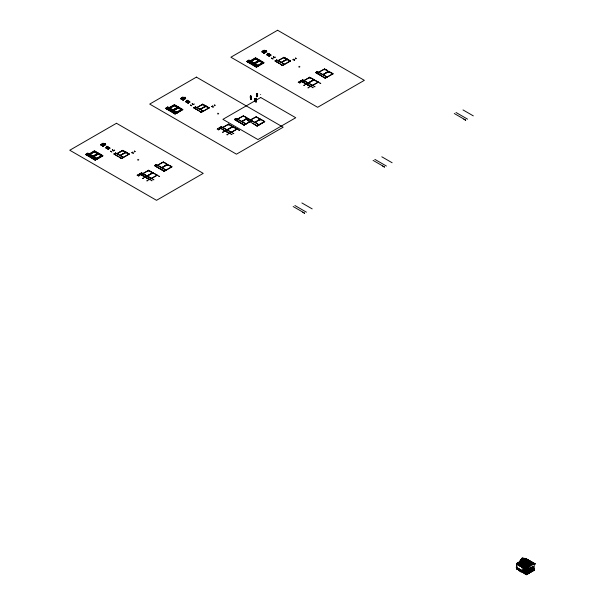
<?xml version="1.0" encoding="UTF-8"?>
<svg xmlns="http://www.w3.org/2000/svg" width="605" height="605" viewBox="0 0 605 605"><rect width="100%" height="100%" fill="white"/><g stroke="black" fill="none" stroke-linecap="round" stroke-linejoin="round"><path stroke-width="0.91" d="M98.305 153.375L92.951 156.461L98.305 153.375L94.441 151.144L89.094 154.237L97.36 159.077M104.022 144.149L102.714 143.408L105.83 145.041M178.233 107.229L172.886 110.314L178.233 107.229L174.376 104.998L169.022 108.083L177.288 112.931M259.424 60.356L254.07 63.442L259.424 60.356L255.56 58.125L250.213 61.211L258.479 66.058M522.455 566.477L516.836 563.55L522.455 566.477L522.274 567.293L516.844 564.087C516.988 562.37 521.147 561.448 516.662 563.452C516.625 564.707 515.747 571.067 518.477 568.942M518.417 562.438L518.598 563.633L518.424 562.968M518.598 562.332L518.598 562.862C513.91 565.577 522.569 560.85 517.388 563.89M518.78 562.9L518.961 562.537L518.598 562.93M535.145 563.966L531.182 563.406L528.316 567.845L526.221 568.844L526.403 569.403M522.417 570.659C523.242 574.024 517.57 570.719 518.114 568.594L516.662 567.755M518.213 569.63L518.114 568.314C509.781 563.52 531.78 576.179 518.114 568.314M526.221 568.844L526.221 574.644L526.403 568.738C516.935 560.253 527.794 577.904 518.114 568.594L518.114 568.594M532.922 570.757L533.913 568.95M89.124 153.867L87.854 153.133L85.524 154.479L95.083 160.181L96.815 159.039L95.28 159.44L95.265 159.932L91.506 157.655M169.052 107.72L167.782 106.987L165.452 108.333L175.011 114.035L176.743 112.893L175.208 113.294L175.2 113.785L171.442 111.509M256.384 66.913L256.399 66.414L257.934 66.021L256.384 66.913L252.625 64.637M251.226 97.957L250.636 97.813L251.188 98.139M260.702 94.554L260.581 94.478M516.844 563.905L518.682 562.771L522.183 558.12L525.881 558.536L535.236 563.936L525.548 558.596M526.365 559.088L522.728 558.528M534.495 563.799L532.733 563.489M522.41 558.181L532.007 563.671M522.954 558.302L532.589 563.671M523.234 558.271L532.786 563.754M523.733 558.392L533.33 563.754M524.013 558.362L533.565 563.845M524.724 558.506L534.344 563.936M525.049 558.476L534.669 563.905M531.742 563.641L522.175 558.165M533.043 563.784L523.469 558.362M534.147 563.852L524.512 558.476M534.926 563.936L525.253 558.46M255.166 98.623L256.323 98.796L256.301 101.64L255.166 101.413M256.21 100.256L255.325 100.332M522.417 570.938L526.531 573.283L525.866 574.016M98.396 153.92L98.607 153.549L93.253 156.642L98.396 153.92L102.464 155.78L98.623 153.209M178.324 107.766L178.536 107.403L173.189 110.488L178.324 107.766L182.4 109.634L177.106 113.037M254.796 63.616L259.726 60.53L263.583 62.754L258.237 65.847L254.372 63.616L259.726 60.53M528.135 567.18L530.933 563.399M519.347 563.089L522.788 558.574L519.408 563.126M523.938 559.247L520.618 563.83M520.557 563.799L523.998 559.277M525.148 559.943L521.767 564.495L525.208 559.98M526.358 560.638L523.038 565.229M522.977 565.199L526.418 560.676M524.248 565.932L527.568 561.342M524.187 565.894L527.628 561.372M530.978 563.429L527.598 567.868L530.978 563.315M153.141 179.602L153.927 179.791L141.6 172.894M231.223 134.416L232.018 134.605L219.6 127.761M238.786 130.158L239.572 130.347L228.425 124.131M312.414 87.543L313.201 87.733L300.783 80.881M106.162 148.013L106.851 148.316L108.28 147.151M186.794 102.139L187.429 101.527M267.886 55.244L268.612 54.654M106.102 147.9L107.191 147.507M106.798 148.338L106.851 148.391M186.196 101.837L187.126 101.353M186.249 101.882L186.892 102.268M267.569 55.1L267.047 54.821L268.31 54.48M319.992 83.271L320.763 83.467L309.616 77.251M151.333 180.54L152.082 180.766L139.755 173.854M158.888 176.282L159.637 176.509L148.406 170.33M314.298 86.553L315.046 86.787L302.538 79.868M101.096 144.95L103.652 146.304M101.224 145.041L102.895 144.943L101.867 145.54L105.278 143.566M101.965 145.434L101.383 145.177M101.753 145.381L101.451 145.162M180.872 98.728L183.587 100.158M181.22 98.872L182.831 98.796L181.803 99.386L181.114 98.834M181.523 99.091L181.727 99.228M262.714 52.28L262.283 51.909M262.479 52.038L262.358 52.075M233.107 133.425L233.855 133.66L221.354 126.747M262.252 51.985L264.014 51.924L262.986 52.514L266.397 50.548M100.944 144.429L103.137 143.166M180.88 98.282L183.073 97.012M262.071 51.402L264.256 50.139M103.425 146.433L100.77 144.913L102.064 144.179M181.992 98.025L180.698 98.759L183.466 100.226M263.183 51.153L261.889 51.886L264.544 53.414M185.032 97.314L182.831 98.796M250.243 60.848L248.973 60.114L246.825 61.355M92.656 156.642L87.521 153.678L86.069 154.517L86.976 155.319M102.805 144.829L105.126 143.483L102.895 144.943M166.904 109.172L165.997 108.363L167.449 107.524L176.108 112.772M182.74 98.683L185.054 97.329M263.924 51.811L266.245 50.457L264.014 51.924M181.803 99.394L185.213 97.42M86.076 154.525L87.74 154.048L96.18 158.918M166.012 108.371L167.676 107.902M247.203 61.498L248.867 61.029L257.299 65.9M168.477 108.053L174.376 104.65L183.005 109.634L175.011 114.035M246.825 61.559L248.095 62.088M249.668 61.181L255.56 57.778L264.188 62.754L256.384 67.261L247.914 62.194M102.6 146.236L105.338 144.655M182.529 100.09L185.266 98.509M263.72 53.217L266.457 51.637M168.659 108.159L167.388 107.214M248.095 62.292L247.188 61.491L248.64 60.651L248.867 61.029M249.85 61.279L248.579 60.341M89.094 154.237L89.729 154.358L94.441 151.636L97.662 153.496M169.022 108.083L169.657 108.212L174.376 105.489L177.598 107.35M250.213 61.211L250.848 61.332L255.56 58.617L258.789 60.477M106.261 147.204L107.811 146.312M186.189 101.058L187.739 100.165M267.38 54.185L268.93 53.285M106.813 147.272L105.762 147.87L108.416 149.397M186.741 101.126L185.69 101.723L188.344 103.251M267.932 54.253L266.881 54.851L269.535 56.371M107.251 147.537L108.129 147.068M187.187 101.39L188.064 100.922M268.37 54.518L269.248 54.042M187.368 101.496L188.215 101.005M268.552 54.624L269.399 54.132M92.951 156.536L96.815 159.039M106.858 148.505L107.887 147.9M178.551 107.062L178.823 107.214M186.794 102.358L187.822 101.746M259.742 60.19L260.006 60.341M267.977 55.486L269.006 54.873M92.951 156.74L98.577 153.39M172.886 110.594L178.505 107.244M254.07 63.722L259.696 60.371M108.015 148.217L109.475 147.37M187.943 102.071L189.41 101.224M269.134 55.191L270.601 54.344M188.7 102.275L189.335 102.57M187.762 102.918L188.14 102.865M268.953 56.046L269.331 55.993M93.677 156.642L96.906 158.502L101.617 155.78M173.612 110.488L176.834 112.349L181.553 109.634M258.025 65.476L263.583 62.754M193.184 104.423L192.08 103.788L193.214 104.4M273.422 56.825L274.549 57.445L273.452 56.809M102.464 155.78L97.178 159.183M113.604 150.864L114.7 150.229L113.574 150.842M194.455 103.977L193.388 104.627M275.638 57.097L274.572 57.755M113.453 150.774L114.549 150.138M272.961 58.783L271.751 58.08M111.774 151.893L110.458 151.129L111.849 151.931M191.709 105.746L190.393 104.983L191.785 105.784M272.9 58.874L271.577 58.11L272.968 58.912M129.183 153.92L121.461 158.586L129.372 154.025L122.528 150.388L123.533 150.947A1.671 0.968 0 0 1 121.877 150.97L116.803 153.693L123.375 157.482M116.984 153.799L122.981 150.335M196.92 107.645L202.909 104.189M278.111 60.772L284.1 57.316M117.166 153.693L121.62 150.91M204.656 105.194L204.929 105.353M285.636 58.413L286.203 58.534L283.647 57.362L284.652 57.929A1.671 0.968 0 0 1 282.996 57.951L277.929 60.666L281.385 62.67M125.084 151.553L124.577 151.469L125.001 151.507M118.187 156.582L113.952 153.859M120.002 155.538L125.991 152.074M199.93 109.384L205.927 105.928M281.121 62.512L287.11 59.056M120.213 155.447L125.9 152.233M200.142 109.301L205.836 106.087M281.333 62.428L287.02 59.214M120.183 155.636L126.256 152.233M200.111 109.49L206.192 106.079M281.302 62.617L287.375 59.207L287.027 59.003M200.406 109.452L201.178 108.961A1.671 0.968 0 0 1 201.215 109.913L203.31 111.335M281.59 62.572L282.406 62.111A1.671 0.968 0 0 1 282.406 63.041L284.501 64.463M121.091 156.166L123.556 157.383M125.704 152.12L126.097 152.347L125.25 152.793A1.671 0.968 0 0 0 126.906 152.815L127.08 152.702M205.632 105.973L206.033 106.2L205.186 106.646A1.671 0.968 0 0 0 206.842 106.669L207.008 106.556M286.823 59.093L287.224 59.328L286.377 59.774A1.671 0.968 0 0 0 288.033 59.797L290.491 61.007L282.769 65.461M121.355 156.105L123.193 157.383M129.183 154.131L126.906 152.815L127.405 152.891M206.918 106.707L207.341 106.745M127.481 152.936L126.982 152.861M134.544 150.819L134.544 150.819A2.382 1.376 0 0 0 134.544 151.938L135.482 151.363M209.118 107.773L201.215 112.333L199.204 111.101L201.578 112.333M214.48 104.673L214.48 104.673A2.382 1.376 0 0 0 214.48 105.792L215.41 105.21M282.406 65.461L290.309 60.901L287.201 59.214M295.671 57.8L295.671 57.8A2.382 1.376 0 0 0 295.671 58.919L296.601 58.337M293.886 59.139L292.797 59.766L294.007 59.282M133.342 152.982L133.017 153.375M213.278 106.828L212.952 107.229M294.469 59.956L294.136 60.356M132.956 153.413L133.274 153.02M212.892 107.266L213.202 106.873M294.075 60.394L294.393 60.001M137.985 159.319L137.985 159.319A1.671 0.968 0 0 0 138.016 160.272L138.795 159.788M217.913 113.173L217.913 113.173A1.671 0.968 0 0 0 217.951 114.126L218.723 113.634M299.104 66.293L299.104 66.293A1.671 0.968 0 0 0 299.142 67.253L299.914 66.762M250.546 96.051C251.657 103.621 248.557 93.601 251.574 96.437L251.332 99.379L251.506 96.467L250.621 96.021M251.574 96.437L251.393 99.409L250.425 98.849L251.249 99.107M256.437 93.866L257.586 93.412L257.586 96.278L256.437 96.732L256.437 93.866L257.526 93.51L257.526 96.316L256.777 96.513L257.586 96.278M256.573 93.926L257.586 93.412M257.39 93.745L256.777 94.047L256.815 96.566M256.777 94.546L257.382 94.244M256.777 95.038L257.337 94.72M256.815 95.068L257.435 94.864M256.777 95.537L257.496 95.121M256.777 96.029L257.382 95.734L256.83 96.059M256.437 96.732L256.679 94.002M255.045 101.519L255.159 98.494L256.127 99.054L255.945 102.041L256.157 98.925L255.31 98.834L255.325 101.322L256.157 101.413M255.045 98.728L256.066 99.099L255.945 102.041M137.834 175.079L137.063 175.284L141.683 172.841M217.808 128.956C214.911 130.446 223.464 124.774 220.666 127.466A2.382 1.376 0 0 0 222.564 127.443L231.435 132.359M298.893 82.023L298.847 82.446L298.189 82.272L302.81 79.822M139.664 173.907L141.797 172.901M221.725 126.755L219.781 127.859L220.87 128.494M302.916 79.875L300.965 80.987L302.054 81.614M140.731 173.612L141.6 172.788M156.574 164.522L154.623 165.634L155.893 166.163M236.502 118.376L234.559 119.487L235.648 120.115L234.74 119.382M301.85 80.594L302.719 79.769M317.693 71.503L315.742 72.615L317.012 73.137M235.436 119.087L236.563 118.414L234.377 119.382L243.966 125.069M140.693 173.59A2.382 1.376 0 0 0 142.629 173.59L151.5 178.505M139.097 175.805L138.348 176.04L148.671 170.277M159.909 168.719L154.441 165.536L156.635 164.56L155.47 165.218A2.382 1.376 0 0 0 157.406 165.218L166.277 170.134M219.071 129.682L218.276 129.871L228.599 124.131M300.239 82.794L299.467 82.998L309.79 77.258M139.846 174.013L141.298 174.641L139.846 173.801M142.871 173.733L147.665 170.965A1.671 0.968 0 0 0 149.322 170.943L148.316 170.376M157.451 165.248L162.42 162.564A1.671 0.968 0 0 0 164.099 162.571L163.093 162.004L166.534 163.683L166.035 163.607M222.806 127.579L227.601 124.819A1.671 0.968 0 0 0 229.257 124.796L228.251 124.229L231.692 125.908M310.531 86.485L302.235 81.72L306.251 84.072M303.99 80.707L308.784 77.939A1.671 0.968 0 0 0 310.441 77.924L309.442 77.357M164.363 171.23L155.893 166.367L164.182 171.336L171.986 166.829L168.644 165.112A2.382 1.376 0 0 1 166.708 165.112L167.872 164.454L166.345 164.9A2.382 1.376 0 0 1 166.345 163.781L163.176 161.951M157.648 165.354L162.185 162.526M244.299 125.084L235.829 120.221L239.958 122.505M237.584 119.208L242.378 116.44A1.671 0.968 0 0 0 244.034 116.425L243.029 115.857L246.469 117.536L243.112 115.805M327.154 70.581C329.294 71.201 322.284 67.745 325.18 69.567A1.671 0.968 0 0 1 323.562 69.567L318.578 72.222A2.382 1.376 0 0 1 316.589 72.199L317.754 71.541L315.56 72.509L325.482 78.211M318.767 72.335L323.562 69.567M151.197 171.941L151.704 172.024L151.258 171.979M231.133 125.795L231.45 125.976M312.324 78.922L312.823 78.998L312.384 78.953M165.974 163.569L166.473 163.653M245.91 117.423L246.409 117.499M327.093 70.543L327.6 70.626M309.526 77.304L312.883 79.036M232.638 126.453L231.465 127.103A2.382 1.376 0 0 1 231.503 126.006M141.116 174.747L145.283 177.008L141.268 174.656M146.917 176.063L152.77 172.637M225.03 130.967L219.781 127.655M226.845 129.916L232.698 126.49M306.402 83.989L310.531 86.689L318.336 82.182M308.036 83.044L313.889 79.618L312.687 80.253A2.382 1.376 0 0 1 312.687 79.134M143.347 178.263L142.576 178.46L152.899 172.72M161.694 167.691L167.54 164.265M223.26 132.102L222.519 132.329L232.834 126.574M241.622 121.544L247.475 118.119M304.489 85.252L303.702 85.441L314.025 79.701M317.012 73.349L321.179 75.61M322.813 74.672L328.659 71.239M147.098 176.168L153.095 172.826L151.53 173.249A2.382 1.376 0 0 1 151.568 172.153L148.588 170.224M161.906 167.6L167.555 164.484M227.026 130.022L233.023 126.679M241.834 121.454L247.483 118.33M308.217 83.15L314.214 79.807M323.025 74.581L328.674 71.458M152.936 172.947L151.931 173.484A2.382 1.376 0 0 0 153.867 173.484L154.101 173.408M160.242 168.742L164 171.23L171.805 166.73L170.27 165.838M161.875 167.797L167.812 164.416M241.803 121.65L247.74 118.27L246.243 118.731A2.382 1.376 0 0 1 246.273 117.635M322.994 74.77L328.931 71.398M247.8 118.308L246.636 118.958A2.382 1.376 0 0 0 248.572 118.958L254.75 122.581M232.433 126.543L232.864 126.8L231.866 127.337A2.382 1.376 0 0 0 233.802 127.337L234.029 127.262M313.624 79.671L314.055 79.921L313.05 80.465A2.382 1.376 0 0 0 314.986 80.465L315.22 80.382M248.572 118.958L254.955 122.49L255.923 121.93A2.382 1.376 0 0 1 255.885 123.027L259.091 124.88M327.335 70.475L324.212 68.985L327.464 70.762A2.382 1.376 0 0 0 327.464 71.882L328.991 71.428L327.827 72.086A2.382 1.376 0 0 0 329.763 72.086L333.113 73.81L325.119 78.211L332.931 73.704L329.816 72.116M249.192 119.162L247.256 120.282L248.526 121.015M247.437 120.387L248.829 119.374M249.434 119.306L248.269 119.956A2.382 1.376 0 0 0 250.205 119.956L255.257 117.34A1.671 0.968 0 0 0 256.913 117.317L255.907 116.75L259.106 118.504M235.186 128.131L236.963 128.956M316.581 81.168L318.154 82.076M250.024 119.798L251.74 120.576L243.936 125.084L251.922 120.682M250.462 120.108L255.257 117.34M147.567 180.698L146.796 180.895L157.118 175.155M227.435 134.514C227.82 135.52 225.831 134.28 227.412 134.507L237.047 129.009M308.648 87.649L307.922 87.891L318.238 82.136M237.145 129.054L229.34 133.561L225.211 131.073M254.508 122.437L260.248 119.162M252.958 123.541L257.178 125.984M254.69 122.543L260.619 119.17M259.56 119.881L260.679 119.2L259.159 119.646A2.382 1.376 0 0 1 259.159 118.527L255.991 116.704M255.93 123.057L258.91 124.985L257.148 125.969M253.079 123.473L256.996 126.09L264.801 121.582L261.458 119.858A2.382 1.376 0 0 1 259.522 119.858M261.685 119.782L264.619 121.688L259.061 124.864M264.619 121.476L257.004 125.878M517.025 563.981C518.591 563.678 529.632 571.007 516.844 563.694L522.47 567.014M517.207 563.837L519.022 563.058M520.277 563.618L518.5 564.654L520.277 563.678M519.105 564.919L520.882 563.996L519.15 564.941M521.487 564.321L519.71 565.297L521.442 564.299M522.092 564.586L520.361 565.584M517.025 567.755L516.836 569.048M516.662 563.452L517.146 567.823M523.302 565.289L521.525 566.265L523.257 565.267M523.907 565.614L522.175 566.552M524.512 565.932L522.735 566.908L524.512 565.879M518.114 569.713L518.455 569.517L516.662 568.874M525.117 566.257L523.385 567.195M523.945 567.498L525.669 566.492L523.99 567.573M526.327 566.9L524.55 567.876L526.327 566.84M526.932 567.225L525.201 568.163M525.753 568.458L527.537 567.49L525.805 568.541M528.316 567.286L534.215 563.883M528.316 567.845L526.221 568.98L522.274 566.582M526.221 569.683L528.309 568.677L528.589 573.071M530.033 568.534L529.428 568.526L530.706 567.997L530.706 570.167L529.428 570.689M529.504 568.549L530.645 568.103M526.857 572.39L527.946 571.755L527.946 569.592L526.857 570.22L526.675 572.285M530.706 567.997L529.609 568.624L529.609 570.795M531.735 567.195L533.005 566.673L533.005 568.844L531.735 569.365M529.935 568.299L530.555 568.239M532.045 567.369L532.045 569.222L531.803 567.218M530.547 568.231L530.237 570.235L530.237 568.382M530.645 570.137L529.504 570.583M532.907 566.749L532.944 568.806L531.803 569.26M526.524 573.003L522.236 570.757M533.913 569.229L534.011 568.662L526.221 573.457M525.322 573.911L526.411 574.75L534.215 570.243L534.215 563.747M534.011 568.662L534.034 569.161L526.1 573.389M527.862 573.487L531.515 571.362M525.503 573.805L526.411 574.682L534.215 570.031L527.681 573.729M526.214 568.844L528.127 567.77M516.98 563.769L526.411 568.806L528.127 567.815L518.682 562.726L516.836 563.762L518.22 564.518M276.417 60.069L276.833 60.039M195.226 106.949L195.649 106.911M115.29 153.095L115.714 153.065M275.252 60.946L277.014 59.933L275.071 61.044L279.669 63.563L275.071 60.84M114.133 153.965L115.895 152.959L113.952 154.071L118.278 156.529M526.403 573.351L523.59 571.589L523.726 568.11M525.39 571.483L523.529 570.749L523.726 569.343M523.665 570.56L526.327 572.315L527.189 571.838M524.648 570.061L524.785 571.112M527.189 570.598L526.327 571.075L523.529 569.464M526.463 571.082L527.189 570.681M527.189 571.725L526.327 572.201L524.648 571.188M527.106 572.587L526.403 573.283M280.584 64.13L282.429 65.438L279.578 63.616M201.397 112.228L209.3 107.879L202.463 104.234L203.469 104.801A1.671 0.968 0 0 1 201.813 104.824L196.738 107.539L200.202 109.543M121.461 158.381L119.276 157.255L121.643 158.487M264.12 53.096L264.778 53.278M108.114 149.011L108.643 149.261M525.586 558.763L522.554 558.423L519.687 562.302M534.646 563.966L531.568 563.52L528.052 568.133L518.689 562.733L528.112 568.125M255.31 98.842L256.134 98.97M256.142 99.432L255.325 99.341L256.119 99.477M255.325 99.833L256.142 99.931M255.325 100.823L256.142 100.922M518.538 563.005L527.915 568.057M518.447 563.066L527.862 568.087M516.957 563.716L526.411 568.806M518.114 564.775L520.308 566.008M516.836 563.55L522.463 566.688M522.274 567.119L516.844 564.042L522.281 567.293M462.999 109.921L473.307 115.873M456.019 112.485L467.589 119.17M454.264 113.498L465.744 120.13M463.823 119.2L465.593 120.221M328.394 71.299L328.833 71.549M329.763 72.086L332.931 73.916M327.396 77.107L318.525 72.199L327.214 77.213M315.742 72.403L321.149 75.633M284.01 57.369L287.02 59.108M283.737 57.316L286.014 58.632A1.671 0.968 0 0 0 286.044 59.585L286.044 59.585M288.033 59.797L290.309 61.105M266.064 50.359L266.548 50.638M266.949 52.022L263.833 50.389M263.682 50.472L264.929 51.191M268.438 53.573L271.365 55.206M314.986 80.465L318.154 82.288M273.301 56.893L274.398 57.528M262.835 50.964L265.86 52.65M267.796 53.943L269.58 54.934M267.705 53.989L268.491 54.442M268.673 54.548L269.459 55.002M270.518 55.698L267.584 54.064M278.111 60.56L284.683 64.357M262.078 51.78L264.657 53.353M267.07 54.745L269.769 56.242M266.949 54.813L269.649 56.31M312.626 85.479L303.748 80.571A2.382 1.376 0 0 1 301.812 80.571M300.965 80.783L302.417 81.614M259.515 60.893L262.736 62.754M248.852 60.182L250.122 60.916M250.848 61.332L254.07 63.2M248.67 60.5L249.759 61.128M249.941 61.234L253.979 63.563M254.16 63.669L258.206 66.005M248.398 60.447L257.934 66.021M381.815 156.793L392.116 162.745M374.828 159.357L386.406 166.042M373.073 160.37L384.561 167.003M382.632 166.072L384.402 167.093M250.425 95.983L251.393 96.543M254.977 98.6L255.945 99.159M250.621 96.316L251.249 96.618L251.196 99.137M250.682 96.792L251.241 97.118M250.636 96.823L251.196 97.14M250.636 97.314L251.241 97.617M250.689 98.275L251.241 98.592L250.636 98.305M255.355 101.489L256.202 101.98M260.089 119.072L260.528 119.321M247.211 118.172L247.642 118.421M242.378 116.44L237.387 119.094A2.382 1.376 0 0 1 235.405 119.072M246.212 123.98L237.341 119.072L246.031 124.086M234.559 119.276L236.01 120.115M202.546 104.189L204.823 105.504A1.671 0.968 0 0 0 204.861 106.457L204.861 106.457M206.842 106.669L209.118 107.985M184.88 97.231L185.364 97.511M185.765 98.895L182.642 97.261M182.498 97.344L183.738 98.063M187.248 100.445L190.182 102.086M233.802 127.337L236.963 129.16M192.231 103.697L193.335 104.332M181.644 97.836L184.676 99.522M186.605 100.816L188.397 101.806M186.521 100.869L187.308 101.322M187.489 101.428L188.276 101.882M186.393 100.937L188.798 102.321M196.92 107.44L203.492 111.229M185.886 101.617L188.578 103.115M185.765 101.685L188.457 103.183M193.887 107.713L198.478 110.435L193.706 107.819L195.831 106.805L193.887 107.917L198.206 110.382M178.52 107.388L182.4 109.634M167.661 107.055L168.931 107.788M169.657 108.212L172.886 110.072M167.479 107.372L168.568 108M168.75 108.106L172.796 110.435M172.977 110.541L177.015 112.878M167.207 107.319L176.743 112.893M301.88 202.94L312.188 208.891M294.9 205.511L306.47 212.189M293.145 206.517L304.625 213.149M302.704 212.219L304.474 213.247M167.275 164.318L167.714 164.575M168.644 165.112L171.805 166.935M157.406 165.218L166.095 170.232M154.623 165.43L156.075 166.269M122.618 150.335L124.887 151.651A1.671 0.968 0 0 0 124.925 152.604L124.887 152.589M104.945 143.377L105.429 143.657M102.563 143.491L103.803 144.209M154.041 173.37L157.217 175.208L149.412 179.715L145.283 177.22M107.312 146.591L110.246 148.233M104.741 145.676L102.041 144.179M103.137 144.814L104.158 145.412M108.461 147.96L106.669 146.962L107.372 147.469M107.554 147.575L108.34 148.028M106.457 147.091L109.399 148.724M116.984 153.587L120.471 155.598L121.28 155.13A1.671 0.968 0 0 1 121.28 156.067M100.793 144.913L103.531 146.372M105.951 147.764L108.522 149.337M142.629 173.59L151.318 178.611M87.733 153.201L89.003 153.935M89.729 154.358L92.951 156.219M87.46 153.36L88.731 154.305L94.441 150.796L103.069 155.78L95.083 160.181M87.551 153.519L88.64 154.146M88.822 154.252L92.86 156.589M93.041 156.687L97.087 159.024M522.145 558.211L531.5 563.61M522.047 558.332L531.432 563.769M530.918 564.442L521.601 558.982M530.676 564.684L521.283 559.338L530.638 564.737M532.944 566.772C531.765 566.741 533.776 567.233 532.854 568.768L532.559 568.927M530.192 565.388L520.807 559.958L530.161 565.357M520.58 560.321L529.867 565.743M529.935 565.728L520.542 560.381M534.215 569.055L533.852 569.055M529.428 566.393L520.043 560.956L529.398 566.363M519.748 561.349L529.133 566.787L519.778 561.38M532.317 568.957L532.491 567.036L532.234 569.01M528.846 567.082L519.536 561.629M533.829 570.16L534.011 569.918M528.679 567.498L519.234 562.015L528.619 567.452M528.407 567.732L519.022 562.302L528.377 567.702M532.521 570.031L533.285 570.333M519.687 563.172L518.75 562.718M527.946 569.592L526.675 570.114L527.288 570.129L526.97 572.126L526.947 569.35M527.265 569.842L527.802 569.834L527.484 571.831L527.484 569.978M524.815 568.519L516.867 563.928L524.815 568.662M527.182 569.887L527.182 571.929M526.894 570.22L527.885 569.691L527.885 571.725L526.751 572.179M526.282 573.283L526.592 574.432M516.662 568.73L526.221 574.644M248.247 62.103L252.86 64.78M219.963 127.761L221.052 128.389M167.056 108.976L171.669 111.653M87.128 155.122L91.741 157.799M518.598 563.073L518.78 562.438M275.222 60.961L279.457 63.472M302.387 81.637L306.372 84.004M248.118 61.46L253.291 64.538M248.799 121.068L252.777 123.435M166.927 108.333L172.107 111.411M141.146 174.724L145.132 177.099M86.999 154.479L95.28 159.44M321.179 75.822L325.157 78.196M306.433 84.178L310.38 86.568M253.261 64.516L256.399 66.414M240.14 122.611L244.087 125.001M225.362 130.982L229.34 133.357M172.07 111.388L175.208 113.294M145.434 177.129L149.412 179.504M523.59 568.186L526.463 569.766L526.531 573.283M525.881 572.708L526.365 572.995M526.418 573.699L526.963 574.024M522.236 572.02L526.221 574.432L527.333 574.032M280.554 64.145L282.588 65.355M119.427 157.164L121.431 158.397M198.387 110.488L201.306 112.28M118.459 156.635L121.371 158.434M531.19 564.019L521.828 558.619M530.933 564.352L521.563 559.035M530.404 565.108L521.064 559.617M529.64 566.114L520.285 560.714M516.965 567.929L517.388 569.154M534.011 568.934L534.034 570.137M531.916 567.301L531.916 569.471M530.161 568.337L530.124 570.432M530.078 568.382L529.746 570.545L529.723 568.677M526.577 569.676L526.584 573.457M525.253 570.424L525.253 571.551M257.458 93.488L257.458 96.286M257.322 93.73L257.322 96.195M256.83 94.085L256.83 96.543M256.512 93.888L256.573 96.724M255.56 58.125L255.56 58.617M255.219 98.615L255.219 101.406M255.159 98.494L255.106 101.489M250.606 95.877L250.561 98.857M174.376 104.998L174.376 105.489M94.441 151.144L94.441 151.636M528.778 562.037L525.397 566.59L528.838 562.075M529.988 562.741L526.607 567.293L530.048 562.771M116.478 123.269L69.764 150.237L156.521 200.323L203.227 173.363L116.478 123.269M196.406 77.122L149.7 104.09L236.457 154.177L283.163 127.209L196.406 77.122M277.597 30.25L230.883 57.218L317.64 107.304L364.354 80.336L277.597 30.25M87.944 154.305L87.596 154.502L95.28 159.16L95.817 158.85L87.944 154.305M167.872 108.159L167.532 108.355L175.216 113.006L175.745 112.704L167.872 108.159M249.063 61.279L248.715 61.483L256.407 66.134L256.936 65.832L249.063 61.279M94.441 151.915L90.092 154.426L92.951 156.082L97.299 153.564L94.441 151.915M174.376 105.769L170.02 108.28L172.886 109.929L177.235 107.418L174.376 105.769M255.56 58.889L251.211 61.407L254.07 63.056L258.426 60.545L255.56 58.889M98.275 154.124L93.919 156.642L96.785 158.291L101.133 155.78L98.275 154.124M178.203 107.977L173.854 110.488L176.713 112.144L181.069 109.634L178.203 107.977M259.394 61.105L255.038 63.616L257.904 65.272L262.252 62.754L259.394 61.105M112.333 149.828L113.43 150.464L112.303 149.843M132.767 152.165L131.678 152.793L132.692 152.203M212.695 106.011L211.606 106.646L212.695 106.011M260.725 97.518L222.912 119.344L257.934 139.558L295.747 117.733L260.725 97.518M519.627 563.27L517.895 564.268L519.672 563.353M522.652 564.881L520.966 565.962L522.652 564.881M526.698 568.7L517.23 563.648L526.698 568.7"/></g></svg>
